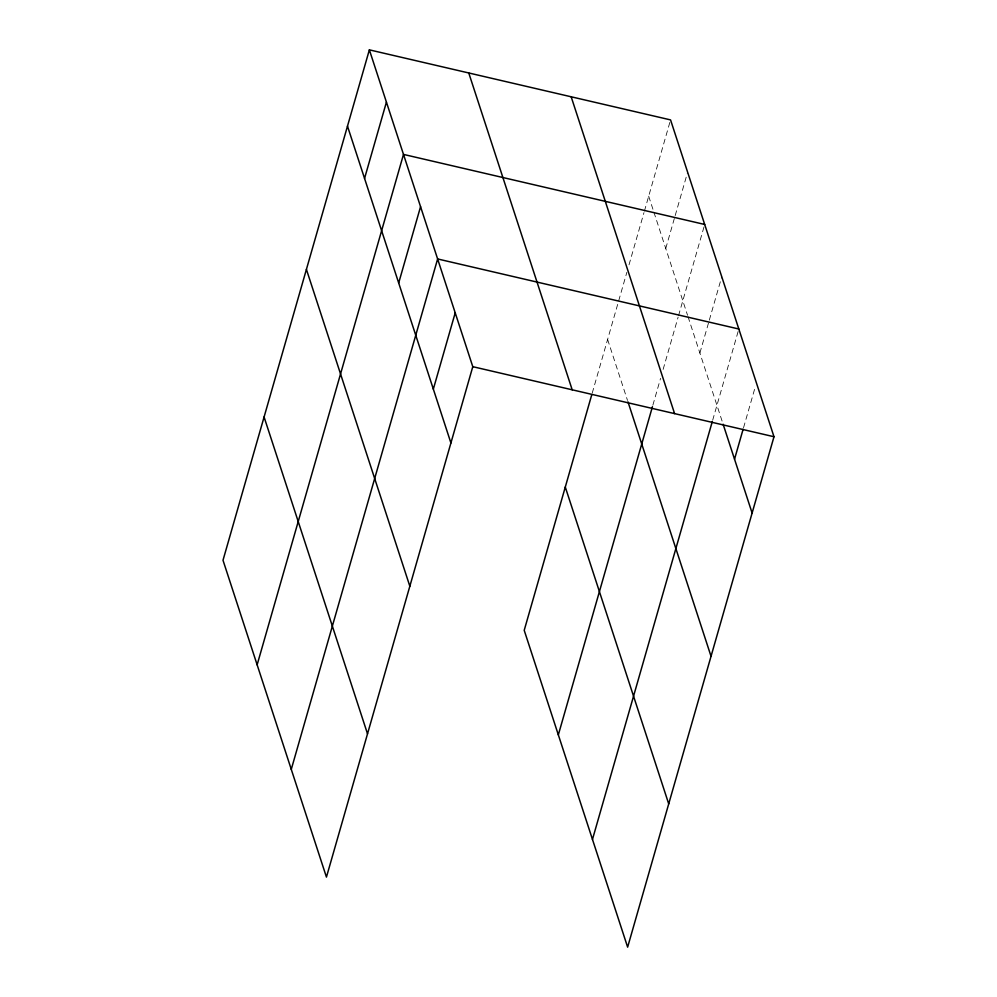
<?xml version="1.0" encoding="UTF-8"?>
<svg xmlns="http://www.w3.org/2000/svg" width="997" height="997" viewBox="0 0 997 997"><rect width="100%" height="100%" fill="white"/><g stroke="black" fill="none" stroke-linecap="round" stroke-linejoin="round"><path stroke-width="0.75" stroke-dasharray="4.99 3.74" d="M592.218 393.13L626.864 272.306M629.007 264.841L643.975 212.61M644.411 211.115L670.557 119.902M665.747 248.477L674.757 217.059M675.193 215.564L687.631 172.182M652.861 405.206L660.562 378.349M663.13 369.401L678.11 317.171M678.533 315.675L704.692 224.462M699.882 353.025L708.892 321.62M709.316 320.124L721.766 276.742M712.668 420.236L738.827 329.01M743.538 427.75L755.128 387.359M648.686 196.197L653.421 210.716M653.895 212.174L687.556 315.276M688.03 316.722L722.651 422.778M607.609 339.454L627.512 400.445"/><path stroke-width="1.5" d="M369.364 49.85L223.004 560.264L326.443 877.098L472.79 366.684L369.364 49.85L670.557 119.902L773.996 436.736L627.636 947.15L524.21 630.316L591.794 394.613M364.553 178.426L386.425 102.13M257.139 664.812L403.498 154.41L704.692 224.462M398.688 282.974L420.56 206.678M291.274 769.372L437.633 258.958L738.827 329.01M433.334 389.117L455.218 312.821M558.332 734.864L652.437 406.701M592.467 839.424L712.244 421.719M734.54 459.168L743.114 429.246M472.79 366.684L773.996 436.736M723.124 424.236L752.112 513.031M571.169 96.784L674.595 413.618M627.998 401.903L711.035 656.288M468.764 72.968L572.191 389.802M565.287 487.059L668.713 803.894M347.492 126.145L450.918 442.98M306.415 269.402L409.842 586.236M264.08 416.995L367.519 733.842"/></g></svg>
